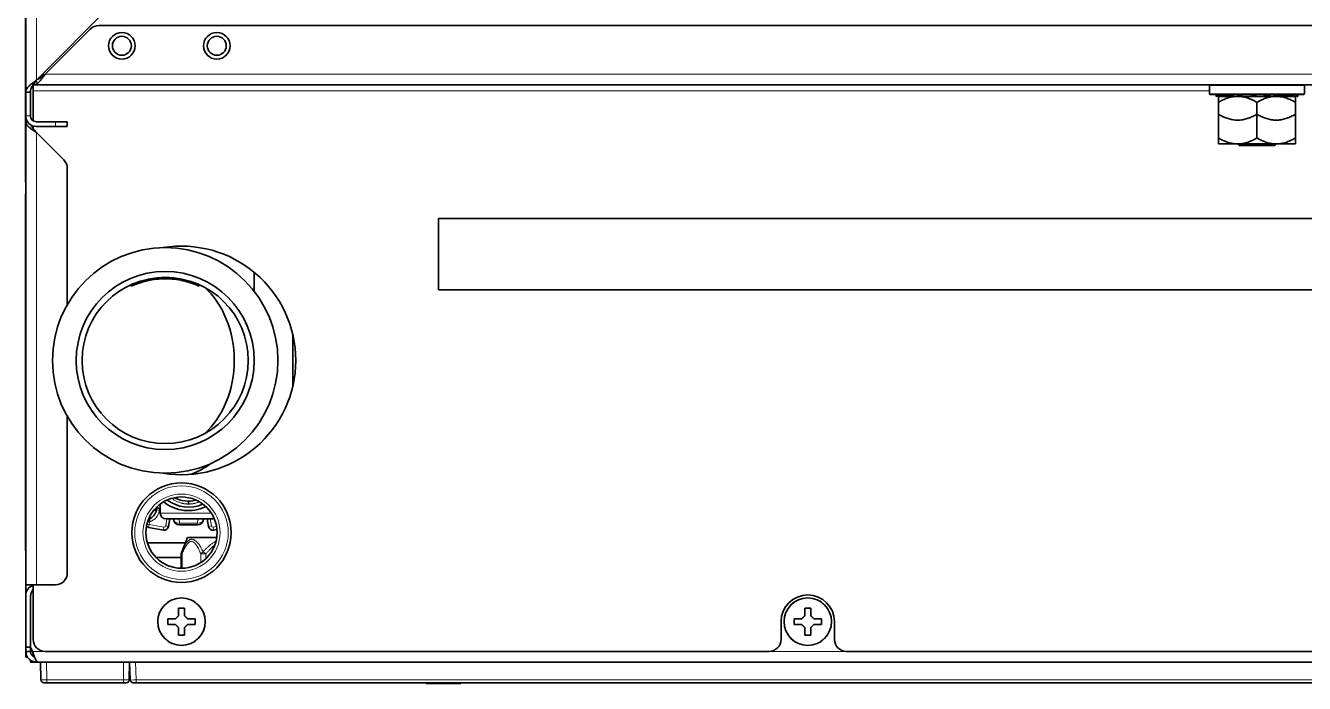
# Model space of a CAD drawing. Header units: inches. Extents: x -1096 to 3103, y -191 to 3207.
# Drawn here: x -1089.3 to -873.8, y 1116.7 to 1227.5 of the extents above; entities that cross this region are included whole.
import ezdxf

# ---------------------------------------------------------------- set-up
doc = ezdxf.new("R2010")
doc.units = ezdxf.units.IN

msp = doc.modelspace()

# ---------------------------------------------------------------- linework, layer by layer
at = {"lineweight": 35}
for p, q in [((-1089.26, 1216.34), (-1089.26, 1879.84)), ((-1089.29, 1203.14), (-1089.29, 1251.71)), ((-1074.84, 1230.96), (-1087.46, 1218.34)), ((-1078.39, 1226.95), (-1086, 1219.34)), ((-1076.97, 1227.54), (-566.54, 1227.54)), ((-1087.83, 1217.86), (-1087.83, 1217.54)), ((-1086.26, 1219.14), (-1086.66, 1219.14)), ((-1089.26, 1212.34), (-1089.26, 1216.34)), ((-1088.46, 1216.34), (-1089.26, 1216.34)), ((-1088.46, 1212.34), (-1088.46, 1216.34)), ((-1088.01, 1216.54), (-1088.01, 1217.54)), ((-1087.83, 1217.54), (-1088.01, 1217.54)), ((-1088.01, 1216.54), (-1088.01, 1211.5)), ((-555.69, 1217.54), (-1087.83, 1217.54)), ((-889.76, 1217.44), (-889.76, 1216.04)), ((-889.66, 1215.94), (-881.76, 1215.94)), ((-888.65, 1215.61), (-888.67, 1215.94)), ((-888.65, 1215.61), (-888.49, 1215.94)), ((-888.11, 1215.61), (-888.17, 1215.94)), ((-888.11, 1215.61), (-887.67, 1215.94)), ((-887.26, 1215.61), (-887.45, 1215.75)), ((-886.81, 1215.61), (-886.9, 1215.94)), ((-886.81, 1215.61), (-886.12, 1215.94)), ((-885.76, 1215.73), (-885.98, 1215.84)), ((-885.76, 1215.94), (-885.76, 1215.61)), ((-884.9, 1215.61), (-885.01, 1215.94)), ((-884.9, 1215.61), (-884.06, 1215.94)), ((-882.61, 1215.61), (-882.73, 1215.94)), ((-882.61, 1215.61), (-881.71, 1215.94)), ((-881.76, 1215.94), (-873.86, 1215.94)), ((-880.22, 1215.61), (-880.33, 1215.94)), ((-880.22, 1215.61), (-879.37, 1215.94)), ((-878.01, 1215.61), (-878.1, 1215.94)), ((-878.01, 1215.61), (-877.32, 1215.94)), ((-877.76, 1215.61), (-877.76, 1215.73)), ((-876.25, 1215.61), (-876.31, 1215.94)), ((-876.25, 1215.61), (-875.8, 1215.94)), ((-875.16, 1215.61), (-875.18, 1215.94)), ((-875.16, 1215.61), (-875, 1215.94)), ((-874.86, 1215.61), (-874.84, 1215.94)), ((-873.76, 1216.04), (-873.76, 1217.44)), ((-888.26, 1215.61), (-885.24, 1215.61)), ((-888.26, 1215.61), (-885.24, 1215.61)), ((-888.26, 1208.61), (-888.26, 1214.61)), ((-888.26, 1212.61), (-888.26, 1214.61)), ((-885.24, 1215.61), (-884.77, 1215.61)), ((-884.77, 1215.61), (-885.24, 1215.61)), ((-884.77, 1215.61), (-878.74, 1215.61)), ((-878.74, 1215.61), (-884.77, 1215.61)), ((-881.76, 1214.61), (-881.76, 1208.61)), ((-881.76, 1214.61), (-881.76, 1212.61)), ((-878.74, 1215.61), (-878.27, 1215.61)), ((-878.27, 1215.61), (-878.74, 1215.61)), ((-878.27, 1215.61), (-875.26, 1215.61)), ((-878.27, 1215.61), (-875.26, 1215.61)), ((-875.26, 1208.61), (-875.26, 1214.61)), ((-875.26, 1212.61), (-875.26, 1214.61)), ((-1089.26, 1211.34), (-1089.26, 1212.34)), ((-1089.26, 1211.34), (-1089.26, 1211.34)), ((-1089.26, 1211.34), (-1088.95, 1211.34)), ((-1089.26, 1133.34), (-1089.26, 1211.34)), ((-1088.95, 1211.34), (-1089.26, 1211.34)), ((-1084.26, 1211.34), (-1087.46, 1211.34)), ((-1084.26, 1211.34), (-1082.26, 1211.34)), ((-1082.26, 1211.34), (-1082.26, 1210.54)), ((-884.77, 1211.61), (-885.24, 1211.61)), ((-878.27, 1211.61), (-878.74, 1211.61)), ((-1088.01, 1210.63), (-1088.01, 1210.22)), ((-1084.26, 1210.54), (-1087.46, 1210.54)), ((-1087.46, 1209.54), (-1082.84, 1204.93)), ((-1082.26, 1210.54), (-1084.26, 1210.54)), ((-885.24, 1207.61), (-888.26, 1207.61)), ((-884.77, 1207.61), (-885.24, 1207.61)), ((-885.03, 1207.61), (-884.76, 1207.34)), ((-878.74, 1207.61), (-884.77, 1207.61)), ((-881.76, 1207.34), (-884.76, 1207.34)), ((-878.76, 1207.34), (-881.76, 1207.34)), ((-878.76, 1207.34), (-878.48, 1207.61)), ((-878.27, 1207.61), (-878.74, 1207.61)), ((-875.26, 1207.61), (-878.27, 1207.61)), ((-1089.29, 1201.14), (-1089.29, 1203.14)), ((-1082.26, 1180.56), (-1082.26, 1203.51)), ((-1089.26, 1201.14), (-1089.29, 1201.14)), ((-1089.29, 1197.14), (-1089.29, 1199.14)), ((-1089.29, 1199.14), (-1089.26, 1199.14)), ((-1089.29, 1141.14), (-1089.29, 1197.14)), ((-1019.71, 1195.04), (-1019.71, 1189.04)), ((-827.71, 1195.04), (-1019.71, 1195.04)), ((-1019.71, 1189.04), (-1019.71, 1183.04)), ((-1050.76, 1182.8), (-1050.76, 1185.99)), ((-1071.5, 1183.91), (-1071.5, 1183.64)), ((-1060.02, 1183.91), (-1060.02, 1183.64)), ((-1019.71, 1183.04), (-827.71, 1183.04)), ((-1044.26, 1175.5), (-1044.26, 1166.78)), ((-1082.26, 1135.34), (-1082.26, 1161.72)), ((-1066.62, 1146.93), (-1066.6, 1145.42)), ((-1061.83, 1147.44), (-1061.83, 1146.95)), ((-1067.24, 1145.95), (-1067.15, 1146.46)), ((-1068.57, 1144.4), (-1068.46, 1144.44)), ((-1066.05, 1142.57), (-1068.57, 1143.01)), ((-1058.06, 1144.44), (-1065.6, 1144.44)), ((-1064.96, 1144.44), (-1065.19, 1143.18)), ((-1064.36, 1144.41), (-1064.37, 1144.44)), ((-1060.3, 1143.44), (-1063.36, 1143.44)), ((-1059.3, 1144.44), (-1059.3, 1144.41)), ((-1058.47, 1143.18), (-1058.7, 1144.44)), ((-1057.03, 1142.67), (-1057.61, 1142.57)), ((-1089.29, 1139.14), (-1089.29, 1141.14)), ((-1068.75, 1140.4), (-1062.38, 1140.4)), ((-1062.01, 1141.34), (-1062.97, 1138.92)), ((-1057.06, 1141.34), (-1062.01, 1141.34)), ((-1089.26, 1139.14), (-1089.29, 1139.14)), ((-1063.05, 1138.54), (-1063.05, 1136.14)), ((-1067.29, 1137.94), (-1063.05, 1137.94)), ((-1089.26, 1133.34), (-1089.26, 1133.34)), ((-1089.26, 1133.34), (-1089.26, 1131.54)), ((-1088.06, 1133.34), (-1089.26, 1133.34)), ((-1089.26, 1133.34), (-1087.46, 1133.34)), ((-1088.06, 1133.34), (-1088.06, 1133.34)), ((-1088.06, 1133.34), (-1088.06, 1133.24)), ((-1088.01, 1133.34), (-1088.01, 1124.14)), ((-1087.46, 1133.34), (-1084.26, 1133.34)), ((-1089.26, 1122.87), (-1089.26, 1131.54)), ((-1088.46, 1122.87), (-1088.46, 1131.54)), ((-1088.45, 1122.87), (-1088.45, 1131.34)), ((-1065.31, 1127.14), (-1065.31, 1127.64)), ((-1060.71, 1127.64), (-1060.71, 1127.14)), ((-959.76, 1127.14), (-959.76, 1127.64)), ((-955.16, 1127.64), (-955.16, 1127.14)), ((-1065.31, 1126.64), (-1065.31, 1127.14)), ((-1060.71, 1127.14), (-1060.71, 1126.64)), ((-961.96, 1124.14), (-961.96, 1127.14)), ((-959.76, 1126.64), (-959.76, 1127.14)), ((-955.16, 1127.14), (-955.16, 1126.64)), ((-952.96, 1127.14), (-952.96, 1124.14)), ((-1089.26, 1122.87), (-1089.26, 1122.14)), ((-1089.26, 1122.87), (-1088.46, 1122.87)), ((-1089.26, 1121.14), (-1089.26, 1122.14)), ((-1088.92, 1121.14), (-1089.26, 1121.14)), ((-1088.46, 1122.87), (-1088.46, 1122.14)), ((-1088.45, 1122.87), (-1088.11, 1122.14)), ((-1088.06, 1121.96), (-1088.06, 1121.35)), ((-1086.01, 1122.14), (-963.96, 1122.14)), ((-950.96, 1122.14), (-683.96, 1122.14)), ((-1088.46, 1120.34), (-1088.46, 1120.67)), ((-1088.46, 1120.34), (-1087.46, 1120.34)), ((-1087.46, 1120.34), (-1087.21, 1120.34)), ((-1087.23, 1120.35), (-1087.21, 1120.34)), ((-556.31, 1120.34), (-1087.21, 1120.34)), ((-1086.7, 1117.33), (-1086.76, 1120.34)), ((-1071.76, 1120.34), (-1071.81, 1117.33)), ((-1071.65, 1117.32), (-1071.76, 1120.34)), ((-1085.7, 1116.84), (-1086.2, 1116.84)), ((-1072.81, 1116.84), (-1085.7, 1116.84)), ((-1072.31, 1116.84), (-1072.81, 1116.84)), ((-1070.65, 1116.84), (-1071.15, 1116.84)), ((-572.86, 1116.84), (-1070.65, 1116.84)), ((-1021.76, 1116.74), (-1021.76, 1116.84)), ((-1021.76, 1116.74), (-1015.96, 1116.74)), ((-1015.96, 1116.74), (-1015.96, 1116.84))]:
    msp.add_line(p, q, dxfattribs=at)
at = {"lineweight": 13}
for p, q in [((-1087.46, 1879.84), (-1087.46, 1218.34)), ((-1087.42, 1218.16), (-1087.42, 1217.73)), ((-1087.32, 1218.42), (-1087.32, 1218.5)), ((-1086.26, 1219.55), (-1086.26, 1219.14)), ((-1086, 1219.34), (-557.51, 1219.34)), ((-889.75, 1216.54), (-1088.01, 1216.54)), ((-873.76, 1217.44), (-889.76, 1217.44)), ((-881.76, 1216.04), (-889.76, 1216.04)), ((-873.76, 1216.04), (-881.76, 1216.04)), ((-1089.26, 1212.34), (-1088.46, 1212.34)), ((-1084.26, 1210.54), (-1084.26, 1211.34)), ((-1087.46, 1133.34), (-1087.46, 1209.54)), ((-1089.29, 1203.14), (-1089.26, 1203.14)), ((-1089.26, 1197.14), (-1089.29, 1197.14)), ((-1067.24, 1145.95), (-1067.23, 1145.95)), ((-1067.23, 1145.95), (-1067.14, 1146.46)), ((-1066.74, 1145.86), (-1067.23, 1145.95)), ((-1066.7, 1146.09), (-1066.74, 1145.86)), ((-1066.6, 1145.42), (-1061.83, 1145.42)), ((-1061.83, 1145.42), (-1057.98, 1145.42)), ((-1068.48, 1143.51), (-1068.83, 1143.58)), ((-1068.41, 1143.92), (-1068.72, 1143.98)), ((-1068.41, 1143.92), (-1068.58, 1144.36)), ((-1068.57, 1143.02), (-1068.48, 1143.51)), ((-1068.57, 1143.02), (-1068.57, 1143.01)), ((-1066.06, 1142.58), (-1068.57, 1143.02)), ((-1068.41, 1143.92), (-1068.48, 1143.51)), ((-1068.48, 1143.51), (-1065.97, 1143.07)), ((-1068.46, 1144.44), (-1068.28, 1143.97)), ((-1068.28, 1143.97), (-1068.41, 1143.92)), ((-1065.97, 1143.07), (-1066.06, 1142.58)), ((-1066.05, 1142.57), (-1066.06, 1142.58)), ((-1065.68, 1143.27), (-1065.48, 1144.44)), ((-1065.68, 1143.27), (-1065.19, 1143.19)), ((-1064.97, 1144.44), (-1065.19, 1143.19)), ((-1065.19, 1143.19), (-1065.19, 1143.18)), ((-1063.39, 1144.44), (-1063.36, 1143.73)), ((-1063.36, 1143.73), (-1063.36, 1143.44)), ((-1063.36, 1143.73), (-1060.3, 1143.73)), ((-1060.3, 1143.73), (-1060.27, 1144.44)), ((-1060.3, 1143.44), (-1060.3, 1143.73)), ((-1058.47, 1143.19), (-1058.69, 1144.44)), ((-1057.98, 1143.27), (-1058.47, 1143.19)), ((-1058.47, 1143.18), (-1058.47, 1143.19)), ((-1058.18, 1144.44), (-1057.98, 1143.27)), ((-1057.69, 1143.07), (-1057.1, 1143.18)), ((-1057.69, 1143.07), (-1057.6, 1142.58)), ((-1057.6, 1142.58), (-1057.61, 1142.57)), ((-1057.03, 1142.68), (-1057.6, 1142.58)), ((-1089.29, 1141.14), (-1089.26, 1141.14)), ((-1063.05, 1138.54), (-1062.91, 1138.54)), ((-1062.91, 1138.54), (-1062.91, 1136.14)), ((-1059.77, 1137.09), (-1059.77, 1138.54)), ((-1058.9, 1138.54), (-1059.77, 1138.54)), ((-1059.37, 1138.91), (-1058.9, 1138.54)), ((-1058.9, 1138.54), (-1058.9, 1137.76)), ((-1088.46, 1122.14), (-1088.11, 1122.14)), ((-1088.11, 1122.14), (-1086, 1122.14)), ((-963.95, 1122.14), (-950.95, 1122.14)), ((-1087.46, 1120.34), (-1087.46, 1120.54)), ((-1085.76, 1120.34), (-1085.7, 1117.33)), ((-1072.81, 1117.33), (-1072.76, 1120.34)), ((-1070.76, 1120.34), (-1070.65, 1117.32)), ((-1085.7, 1116.84), (-1085.7, 1117.33)), ((-1085.7, 1117.33), (-1072.81, 1117.33)), ((-1072.81, 1117.33), (-1072.81, 1116.84)), ((-1070.65, 1117.32), (-1070.65, 1116.84)), ((-1070.65, 1117.32), (-572.86, 1117.32))]:
    msp.add_line(p, q, dxfattribs=at)
at = {"lineweight": 35}
for centre, radius in [((-1073.06, 1224.14), 2.25), ((-1073.06, 1224.14), 1.6), ((-1057.06, 1224.14), 2.25), ((-1057.06, 1224.14), 1.6), ((-1065.76, 1171.14), 19), ((-1065.76, 1171.14), 15), ((-1065.76, 1171.14), 14), ((-1063.01, 1142.14), 8.38), ((-1063.01, 1142.14), 6), ((-1063.01, 1127.14), 4), ((-957.46, 1127.14), 4)]:
    msp.add_circle(centre, radius, dxfattribs=at)
at = {"lineweight": 13}
for centre, radius in [((-1063.01, 1142.14), 7.88), ((-1063.01, 1142.14), 6.5), ((-1063.01, 1127.14), 3.95), ((-957.46, 1127.14), 3.95)]:
    msp.add_circle(centre, radius, dxfattribs=at)
at = {"lineweight": 35}
for centre, radius, start, end in [((-1076.97, 1225.54), 2, 90, 135), ((-889.66, 1217.44), 0.1, 90, 180), ((-889.66, 1216.04), 0.1, 180, 270), ((-873.86, 1217.44), 0.1, 0, 90), ((-873.86, 1216.04), 0.1, 270, 0), ((-1087.46, 1212.34), 1.8, 180, 270), ((-1087.46, 1212.34), 1, 180, 270), ((-1084.26, 1203.51), 2, 0, 45), ((-1063.01, 1171.14), 19.25, 0, 99.3094), ((-1063.01, 1171.14), 19.25, 260.6906, 0), ((-1061.83, 1152.44), 6.6, 230.6979, 295.6445), ((-1061.83, 1152.44), 6, 233.2497, 293.7324), ((-1061.83, 1152.44), 5, 242.0156, 283.8937), ((-1067.36, 1146.94), 1, 255.1431, 270), ((-1061.83, 1152.44), 8, 228.3586, 234.3406), ((-1065.6, 1145.44), 1, 181, 270), ((-1058.06, 1145.44), 1, 270, 302.2069), ((-1063.36, 1144.44), 1, 182, 270), ((-1060.3, 1144.44), 1, 270, 358), ((-1062.05, 1138.54), 1, 158.2345, 180), ((-1084.26, 1135.34), 2, 270, 0), ((-1087.46, 1131.54), 1.8, 107.7919, 180), ((-1087.46, 1131.54), 1, 151.8806, 180), ((-1086.45, 1131.34), 2, 140.895, 180), ((-957.46, 1127.14), 4.5, 0, 180), ((-1086.01, 1124.14), 2, 180, 270), ((-963.96, 1124.14), 2, 270, 0), ((-950.96, 1124.14), 2, 180, 270), ((-1086.2, 1117.34), 0.5, 181, 270), ((-1072.31, 1117.34), 0.5, 270, 359), ((-1071.15, 1117.34), 0.5, 182, 270)]:
    msp.add_arc(centre, radius, start, end, dxfattribs=at)
at = {"lineweight": 13}
msp.add_arc((-1061.83, 1152.44), 7.5, 228.7111, 230.3185, dxfattribs=at)
at = {"lineweight": 35}
for centre, major_axis, ratio, start_param, end_param in [((-1065.76, 1171.14), (0, -15), 0.775235, 0.604517, 2.537186), ((-1065.76, 1171.14), (0, -20), 0.775235, 0.287511, 0.517142), ((-1069.21, 1146.29), (-1.86, -0.74), 0.99916, 1.570796, 2.590313), ((-1069.2, 1146.29), (1.86, 0.74), 0.998741, 4.712389, 5.731905), ((-1068.48, 1143.51), (0.492, -0.087), 0.999391, 3.875081, 4.712389), ((-1068.48, 1143.51), (-0.087, -0.493), 0.999391, 5.445656, 6.283185), ((-1065.93, 1143.31), (-0.431, 0.615), 0.998783, 2.356803, 3.926382), ((-1057.74, 1143.31), (0.431, 0.615), 0.998783, 2.356803, 3.926382)]:
    msp.add_ellipse(centre, major_axis=major_axis, ratio=ratio, start_param=start_param, end_param=end_param, dxfattribs=at)
at = {"lineweight": 13}
for centre, major_axis, ratio, start_param, end_param in [((-1069.2, 1146.29), (-2.33, -0.92), 0.99916, 1.570796, 2.590313), ((-1065.93, 1143.32), (0.614, 0.43), 0.999595, 3.9276, 5.497178), ((-1065.93, 1143.32), (-0.144, 0.205), 0.998783, 2.356803, 3.926382), ((-1063.36, 1144.44), (0.999, 0.035), 0.706891, 3.141593, 4.687709), ((-1060.3, 1144.44), (0.999, -0.035), 0.706891, 4.737069, 6.283185), ((-1057.73, 1143.32), (-0.614, 0.43), 0.999595, 0.786007, 2.355586), ((-1057.73, 1143.32), (0.144, 0.205), 0.998783, 2.356803, 3.926382), ((-1062.05, 1138.54), (-0.929, 0.371), 0.540401, 6.283183, 6.919509), ((-1058.9, 1138.54), (0.929, 0.371), 0.540401, 1.868946, 2.505269), ((-1085.7, 1117.34), (1, 0.01), 0.008724, 3.141669, 4.712161), ((-1072.81, 1117.34), (-1, 0.01), 0.008724, 1.571025, 3.141517), ((-1070.65, 1117.34), (1, 0.02), 0.017434, 3.141897, 4.711475)]:
    msp.add_ellipse(centre, major_axis=major_axis, ratio=ratio, start_param=start_param, end_param=end_param, dxfattribs=at)
at = {"lineweight": 35}
for points, knots in [([(-1087.46, 1218.34), (-1087.69, 1218.18), (-1087.93, 1218.01), (-1088.36, 1217.68), (-1088.56, 1217.51), (-1088.89, 1217.18), (-1089.03, 1217.01), (-1089.21, 1216.67), (-1089.26, 1216.51), (-1089.26, 1216.34)], [0, 0, 0, 0, 0.25, 0.25, 0.5, 0.5, 0.75, 0.75, 1, 1, 1, 1]), ([(-1088.46, 1216.34), (-1088.46, 1216.51), (-1088.43, 1216.67), (-1088.33, 1217.01), (-1088.26, 1217.18), (-1088.07, 1217.51), (-1087.96, 1217.68), (-1087.72, 1218.01), (-1087.59, 1218.18), (-1087.46, 1218.34)], [0, 0, 0, 0, 0.25, 0.25, 0.5, 0.5, 0.75, 0.75, 1, 1, 1, 1]), ([(-1087.42, 1218.44), (-1087.3, 1218.49), (-1087.18, 1218.54), (-1086.95, 1218.66), (-1086.83, 1218.73), (-1086.59, 1218.89), (-1086.47, 1218.98), (-1086.24, 1219.16), (-1086.12, 1219.25), (-1086, 1219.34)], [0, 0, 0, 0, 0.25, 0.25, 0.5, 0.5, 0.75, 0.75, 1, 1, 1, 1]), ([(-1086, 1219.34), (-1086.06, 1219.26), (-1086.12, 1219.17), (-1086.24, 1219.01), (-1086.3, 1218.93), (-1086.41, 1218.77), (-1086.47, 1218.69), (-1086.59, 1218.54), (-1086.65, 1218.46), (-1086.77, 1218.32), (-1086.89, 1218.18), (-1087.06, 1218), (-1087.18, 1217.9), (-1087.3, 1217.81), (-1087.36, 1217.76), (-1087.42, 1217.73)], [0, 0, 0, 0, 0.125, 0.125, 0.25, 0.25, 0.375, 0.375, 0.5, 0.5, 0.625, 0.75, 0.875, 0.875, 1, 1, 1, 1]), ([(-1087.42, 1217.73), (-1087.44, 1217.72), (-1087.47, 1217.7), (-1087.52, 1217.67), (-1087.56, 1217.64), (-1087.61, 1217.61), (-1087.65, 1217.59), (-1087.7, 1217.57), (-1087.75, 1217.55), (-1087.79, 1217.54), (-1087.81, 1217.54), (-1087.83, 1217.54)], [0, 0, 0, 0, 0.095364, 0.191835, 0.289394, 0.388014, 0.487665, 0.613617, 0.741049, 0.869874, 1, 1, 1, 1]), ([(-886.9, 1215.9), (-887.02, 1215.87), (-887.27, 1215.8), (-887.67, 1215.67), (-887.96, 1215.62), (-888.11, 1215.61)], [0, 0, 0, 0, 0.331579, 0.665789, 1, 1, 1, 1]), ([(-884.68, 1215.7), (-884.69, 1215.69), (-884.76, 1215.65), (-884.83, 1215.62), (-884.9, 1215.61)], [0, 0, 0, 0, 0.169565, 1, 1, 1, 1]), ([(-877.51, 1215.87), (-877.45, 1215.85), (-877.29, 1215.78), (-877.04, 1215.67), (-876.82, 1215.62), (-876.7, 1215.61)], [0, 0, 0, 0, 0.24736, 0.62368, 1, 1, 1, 1]), ([(-877.47, 1215.9), (-877.46, 1215.9), (-877.34, 1215.87), (-877.09, 1215.8), (-876.68, 1215.67), (-876.39, 1215.62), (-876.25, 1215.61)], [0, 0, 0, 0, 0.017601, 0.345068, 0.672534, 1, 1, 1, 1]), ([(-876.06, 1215.74), (-875.99, 1215.72), (-875.78, 1215.66), (-875.56, 1215.62), (-875.4, 1215.61)], [0, 0, 0, 0, 0.360102, 1, 1, 1, 1]), ([(-876.03, 1215.78), (-875.91, 1215.74), (-875.63, 1215.67), (-875.33, 1215.62), (-875.16, 1215.61)], [0, 0, 0, 0, 0.454167, 1, 1, 1, 1]), ([(-888.26, 1214.61), (-888.26, 1214.75), (-888.26, 1215), (-888.26, 1215.21), (-888.26, 1215.39), (-888.26, 1215.46), (-888.26, 1215.52), (-888.26, 1215.53), (-888.26, 1215.54), (-888.26, 1215.54), (-888.26, 1215.56), (-888.26, 1215.57), (-888.26, 1215.6), (-888.26, 1215.61), (-888.26, 1215.61)], [0, 0, 0, 0, 0.25, 0.5, 0.5, 0.75, 0.75, 0.78125, 0.78125, 0.8125, 0.8125, 0.875, 0.875, 1, 1, 1, 1]), ([(-885.24, 1215.61), (-885.5, 1215.6), (-885.77, 1215.57), (-886.28, 1215.46), (-886.54, 1215.39), (-886.91, 1215.26), (-887.04, 1215.21), (-887.23, 1215.13), (-887.29, 1215.11), (-887.41, 1215.05), (-887.47, 1215.02), (-887.78, 1214.88), (-888.02, 1214.75), (-888.26, 1214.61)], [0, 0, 0, 0, 0.25, 0.25, 0.5, 0.5, 0.625, 0.625, 0.6875, 0.6875, 0.75, 0.75, 1, 1, 1, 1]), ([(-888.26, 1214.61), (-888.26, 1214.75), (-888.26, 1215), (-888.26, 1215.21), (-888.26, 1215.39), (-888.26, 1215.46), (-888.26, 1215.52), (-888.26, 1215.53), (-888.26, 1215.54), (-888.26, 1215.54), (-888.26, 1215.56), (-888.26, 1215.57), (-888.26, 1215.6), (-888.26, 1215.61), (-888.26, 1215.61)], [0, 0, 0, 0, 0.25, 0.5, 0.5, 0.75, 0.75, 0.78125, 0.78125, 0.8125, 0.8125, 0.875, 0.875, 1, 1, 1, 1]), ([(-885.24, 1215.61), (-885.5, 1215.6), (-885.77, 1215.57), (-886.28, 1215.46), (-886.54, 1215.39), (-886.91, 1215.26), (-887.04, 1215.21), (-887.23, 1215.13), (-887.29, 1215.11), (-887.41, 1215.05), (-887.47, 1215.02), (-887.78, 1214.88), (-888.02, 1214.75), (-888.26, 1214.61)], [0, 0, 0, 0, 0.25, 0.25, 0.5, 0.5, 0.625, 0.625, 0.6875, 0.6875, 0.75, 0.75, 1, 1, 1, 1]), ([(-881.76, 1214.61), (-881.99, 1214.75), (-882.47, 1215), (-882.96, 1215.21), (-883.47, 1215.39), (-883.72, 1215.46), (-884.01, 1215.52), (-884.05, 1215.53), (-884.11, 1215.54), (-884.14, 1215.54), (-884.24, 1215.56), (-884.31, 1215.57), (-884.51, 1215.6), (-884.64, 1215.61), (-884.77, 1215.61)], [0, 0, 0, 0, 0.25, 0.5, 0.5, 0.75, 0.75, 0.78125, 0.78125, 0.8125, 0.8125, 0.875, 0.875, 1, 1, 1, 1]), ([(-881.76, 1214.61), (-881.99, 1214.75), (-882.47, 1215), (-882.96, 1215.21), (-883.47, 1215.39), (-883.72, 1215.46), (-884.01, 1215.52), (-884.05, 1215.53), (-884.11, 1215.54), (-884.14, 1215.54), (-884.24, 1215.56), (-884.31, 1215.57), (-884.51, 1215.6), (-884.64, 1215.61), (-884.77, 1215.61)], [0, 0, 0, 0, 0.25, 0.5, 0.5, 0.75, 0.75, 0.78125, 0.78125, 0.8125, 0.8125, 0.875, 0.875, 1, 1, 1, 1]), ([(-878.74, 1215.61), (-879, 1215.6), (-879.27, 1215.57), (-879.78, 1215.46), (-880.04, 1215.39), (-880.41, 1215.26), (-880.54, 1215.21), (-880.73, 1215.13), (-880.79, 1215.11), (-880.91, 1215.05), (-880.97, 1215.02), (-881.28, 1214.88), (-881.52, 1214.75), (-881.76, 1214.61)], [0, 0, 0, 0, 0.25, 0.25, 0.5, 0.5, 0.625, 0.625, 0.6875, 0.6875, 0.75, 0.75, 1, 1, 1, 1]), ([(-878.74, 1215.61), (-879, 1215.6), (-879.27, 1215.57), (-879.78, 1215.46), (-880.04, 1215.39), (-880.41, 1215.26), (-880.54, 1215.21), (-880.73, 1215.13), (-880.79, 1215.11), (-880.91, 1215.05), (-880.97, 1215.02), (-881.28, 1214.88), (-881.52, 1214.75), (-881.76, 1214.61)], [0, 0, 0, 0, 0.25, 0.25, 0.5, 0.5, 0.625, 0.625, 0.6875, 0.6875, 0.75, 0.75, 1, 1, 1, 1]), ([(-875.26, 1214.61), (-875.49, 1214.75), (-875.97, 1215), (-876.46, 1215.21), (-876.97, 1215.39), (-877.22, 1215.46), (-877.51, 1215.52), (-877.55, 1215.53), (-877.61, 1215.54), (-877.64, 1215.54), (-877.74, 1215.56), (-877.81, 1215.57), (-878.01, 1215.6), (-878.14, 1215.61), (-878.27, 1215.61)], [0, 0, 0, 0, 0.25, 0.5, 0.5, 0.75, 0.75, 0.78125, 0.78125, 0.8125, 0.8125, 0.875, 0.875, 1, 1, 1, 1]), ([(-875.26, 1214.61), (-875.49, 1214.75), (-875.97, 1215), (-876.46, 1215.21), (-876.97, 1215.39), (-877.22, 1215.46), (-877.51, 1215.52), (-877.55, 1215.53), (-877.61, 1215.54), (-877.64, 1215.54), (-877.74, 1215.56), (-877.81, 1215.57), (-878.01, 1215.6), (-878.14, 1215.61), (-878.27, 1215.61)], [0, 0, 0, 0, 0.25, 0.5, 0.5, 0.75, 0.75, 0.78125, 0.78125, 0.8125, 0.8125, 0.875, 0.875, 1, 1, 1, 1]), ([(-875.26, 1215.61), (-875.26, 1215.6), (-875.26, 1215.57), (-875.26, 1215.46), (-875.26, 1215.39), (-875.26, 1215.26), (-875.26, 1215.21), (-875.26, 1215.13), (-875.26, 1215.11), (-875.26, 1215.05), (-875.26, 1215.02), (-875.26, 1214.88), (-875.26, 1214.75), (-875.26, 1214.61)], [0, 0, 0, 0, 0.25, 0.25, 0.5, 0.5, 0.625, 0.625, 0.6875, 0.6875, 0.75, 0.75, 1, 1, 1, 1]), ([(-875.26, 1215.61), (-875.26, 1215.6), (-875.26, 1215.57), (-875.26, 1215.46), (-875.26, 1215.39), (-875.26, 1215.26), (-875.26, 1215.21), (-875.26, 1215.14), (-875.26, 1215.12), (-875.26, 1215.09)], [0, 0, 0, 0, 0.370405, 0.370405, 0.740809, 0.740809, 0.926012, 0.926012, 1, 1, 1, 1]), ([(-1087.46, 1209.54), (-1087.57, 1209.62), (-1087.69, 1209.69), (-1087.92, 1209.84), (-1088.04, 1209.92), (-1088.25, 1210.07), (-1088.36, 1210.14), (-1088.55, 1210.29), (-1088.64, 1210.36), (-1088.81, 1210.51), (-1088.89, 1210.59), (-1089.02, 1210.74), (-1089.07, 1210.81), (-1089.16, 1210.96), (-1089.2, 1211.04), (-1089.24, 1211.19), (-1089.26, 1211.26), (-1089.26, 1211.34)], [0, 0, 0, 0, 0.125, 0.125, 0.25, 0.25, 0.375, 0.375, 0.5, 0.5, 0.625, 0.625, 0.75, 0.75, 0.875, 0.875, 1, 1, 1, 1]), ([(-885.24, 1211.61), (-885.5, 1211.63), (-885.77, 1211.66), (-886.28, 1211.77), (-886.54, 1211.84), (-886.91, 1211.97), (-887.04, 1212.02), (-887.23, 1212.09), (-887.29, 1212.12), (-887.41, 1212.18), (-887.47, 1212.2), (-887.78, 1212.35), (-888.02, 1212.48), (-888.26, 1212.61)], [0, 0, 0, 0, 0.25, 0.25, 0.5, 0.5, 0.625, 0.625, 0.6875, 0.6875, 0.75, 0.75, 1, 1, 1, 1]), ([(-881.76, 1212.61), (-881.99, 1212.48), (-882.47, 1212.22), (-882.96, 1212.02), (-883.47, 1211.84), (-883.72, 1211.77), (-884.01, 1211.71), (-884.05, 1211.7), (-884.11, 1211.69), (-884.14, 1211.68), (-884.24, 1211.67), (-884.31, 1211.66), (-884.51, 1211.63), (-884.64, 1211.62), (-884.77, 1211.61)], [0, 0, 0, 0, 0.25, 0.5, 0.5, 0.75, 0.75, 0.78125, 0.78125, 0.8125, 0.8125, 0.875, 0.875, 1, 1, 1, 1]), ([(-878.74, 1211.61), (-879, 1211.63), (-879.27, 1211.66), (-879.78, 1211.77), (-880.04, 1211.84), (-880.41, 1211.97), (-880.54, 1212.02), (-880.73, 1212.09), (-880.79, 1212.12), (-880.91, 1212.18), (-880.97, 1212.2), (-881.28, 1212.35), (-881.52, 1212.48), (-881.76, 1212.61)], [0, 0, 0, 0, 0.25, 0.25, 0.5, 0.5, 0.625, 0.625, 0.6875, 0.6875, 0.75, 0.75, 1, 1, 1, 1]), ([(-878.27, 1211.61), (-878.01, 1211.63), (-877.75, 1211.66), (-877.23, 1211.77), (-876.97, 1211.84), (-876.6, 1211.97), (-876.47, 1212.02), (-876.29, 1212.09), (-876.22, 1212.12), (-876.1, 1212.18), (-876.04, 1212.2), (-875.73, 1212.35), (-875.49, 1212.48), (-875.26, 1212.61)], [0, 0, 0, 0, 0.25, 0.25, 0.5, 0.5, 0.625, 0.625, 0.6875, 0.6875, 0.75, 0.75, 1, 1, 1, 1]), ([(-1087.46, 1209.54), (-1087.59, 1209.69), (-1087.72, 1209.84), (-1087.96, 1210.14), (-1088.07, 1210.29), (-1088.24, 1210.56), (-1088.3, 1210.69), (-1088.35, 1210.81)], [0, 0, 0, 0, 0.354359, 0.354359, 0.708717, 0.708717, 1, 1, 1, 1]), ([(-888.26, 1207.61), (-888.26, 1207.63), (-888.26, 1207.66), (-888.26, 1207.77), (-888.26, 1207.84), (-888.26, 1207.97), (-888.26, 1208.02), (-888.26, 1208.09), (-888.26, 1208.12), (-888.26, 1208.18), (-888.26, 1208.2), (-888.26, 1208.35), (-888.26, 1208.48), (-888.26, 1208.61)], [0, 0, 0, 0, 0.25, 0.25, 0.5, 0.5, 0.625, 0.625, 0.6875, 0.6875, 0.75, 0.75, 1, 1, 1, 1]), ([(-888.26, 1208.61), (-888.02, 1208.48), (-887.54, 1208.22), (-887.05, 1208.02), (-886.55, 1207.84), (-886.29, 1207.77), (-886, 1207.71), (-885.96, 1207.7), (-885.9, 1207.69), (-885.87, 1207.68), (-885.77, 1207.67), (-885.7, 1207.66), (-885.5, 1207.63), (-885.37, 1207.62), (-885.24, 1207.61)], [0, 0, 0, 0, 0.25, 0.5, 0.5, 0.75, 0.75, 0.78125, 0.78125, 0.8125, 0.8125, 0.875, 0.875, 1, 1, 1, 1]), ([(-884.77, 1207.61), (-884.51, 1207.63), (-884.25, 1207.66), (-883.73, 1207.77), (-883.47, 1207.84), (-883.1, 1207.97), (-882.97, 1208.02), (-882.79, 1208.09), (-882.72, 1208.12), (-882.6, 1208.18), (-882.54, 1208.2), (-882.23, 1208.35), (-881.99, 1208.48), (-881.76, 1208.61)], [0, 0, 0, 0, 0.25, 0.25, 0.5, 0.5, 0.625, 0.625, 0.6875, 0.6875, 0.75, 0.75, 1, 1, 1, 1]), ([(-881.76, 1208.61), (-881.52, 1208.48), (-881.04, 1208.22), (-880.55, 1208.02), (-880.05, 1207.84), (-879.79, 1207.77), (-879.5, 1207.71), (-879.46, 1207.7), (-879.4, 1207.69), (-879.37, 1207.68), (-879.27, 1207.67), (-879.2, 1207.66), (-879, 1207.63), (-878.87, 1207.62), (-878.74, 1207.61)], [0, 0, 0, 0, 0.25, 0.5, 0.5, 0.75, 0.75, 0.78125, 0.78125, 0.8125, 0.8125, 0.875, 0.875, 1, 1, 1, 1]), ([(-878.27, 1207.61), (-878.01, 1207.63), (-877.75, 1207.66), (-877.23, 1207.77), (-876.97, 1207.84), (-876.6, 1207.97), (-876.47, 1208.02), (-876.29, 1208.09), (-876.22, 1208.12), (-876.1, 1208.18), (-876.04, 1208.2), (-875.73, 1208.35), (-875.49, 1208.48), (-875.26, 1208.61)], [0, 0, 0, 0, 0.25, 0.25, 0.5, 0.5, 0.625, 0.625, 0.6875, 0.6875, 0.75, 0.75, 1, 1, 1, 1]), ([(-875.26, 1208.61), (-875.26, 1208.48), (-875.26, 1208.22), (-875.26, 1208.02), (-875.26, 1207.84), (-875.26, 1207.77), (-875.26, 1207.71), (-875.26, 1207.7), (-875.26, 1207.69), (-875.26, 1207.68), (-875.26, 1207.67), (-875.26, 1207.66), (-875.26, 1207.63), (-875.26, 1207.62), (-875.26, 1207.61)], [0, 0, 0, 0, 0.25, 0.5, 0.5, 0.75, 0.75, 0.78125, 0.78125, 0.8125, 0.8125, 0.875, 0.875, 1, 1, 1, 1]), ([(-1060.02, 1183.64), (-1060.44, 1183.83), (-1060.89, 1184.01), (-1061.58, 1184.24), (-1061.81, 1184.31), (-1062.11, 1184.4), (-1062.17, 1184.41), (-1062.29, 1184.45), (-1062.47, 1184.49), (-1062.65, 1184.54), (-1063.25, 1184.67), (-1063.74, 1184.75), (-1064.73, 1184.86), (-1065.24, 1184.89), (-1065.87, 1184.89), (-1066, 1184.89), (-1066.19, 1184.88), (-1066.25, 1184.88), (-1066.38, 1184.88), (-1066.7, 1184.86), (-1067.01, 1184.84), (-1067.76, 1184.75), (-1068.25, 1184.67), (-1068.98, 1184.51), (-1069.22, 1184.45), (-1069.52, 1184.37), (-1069.58, 1184.35), (-1069.69, 1184.31), (-1069.87, 1184.26), (-1070.04, 1184.2), (-1070.62, 1184.01), (-1071.07, 1183.83), (-1071.5, 1183.64)], [0, 0, 0, 0, 0.125, 0.125, 0.1875, 0.1875, 0.203125, 0.203125, 0.21875, 0.25, 0.25, 0.375, 0.375, 0.5, 0.5, 0.53125, 0.53125, 0.546875, 0.546875, 0.5625, 0.625, 0.625, 0.75, 0.75, 0.8125, 0.8125, 0.828125, 0.828125, 0.84375, 0.875, 0.875, 1, 1, 1, 1]), ([(-1062.51, 1129.44), (-1062.51, 1129.24), (-1062.51, 1129.03), (-1062.51, 1128.7), (-1062.51, 1128.59), (-1062.51, 1128.37), (-1062.51, 1128.26), (-1062.51, 1128.14)], [0, 0, 0, 0, 0.5, 0.5, 0.75, 0.75, 1, 1, 1, 1]), ([(-956.96, 1129.44), (-956.96, 1129.24), (-956.96, 1129.03), (-956.96, 1128.7), (-956.96, 1128.59), (-956.96, 1128.37), (-956.96, 1128.26), (-956.96, 1128.14)], [0, 0, 0, 0, 0.5, 0.5, 0.75, 0.75, 1, 1, 1, 1]), ([(-1065.31, 1127.64), (-1065.1, 1127.64), (-1064.89, 1127.64), (-1064.57, 1127.64), (-1064.46, 1127.64), (-1064.23, 1127.64), (-1064.12, 1127.64), (-1064.01, 1127.64)], [0, 0, 0, 0, 0.5, 0.5, 0.75, 0.75, 1, 1, 1, 1]), ([(-959.76, 1127.64), (-959.55, 1127.64), (-959.34, 1127.64), (-959.02, 1127.64), (-958.91, 1127.64), (-958.68, 1127.64), (-958.57, 1127.64), (-958.46, 1127.64)], [0, 0, 0, 0, 0.5, 0.5, 0.75, 0.75, 1, 1, 1, 1]), ([(-1063.51, 1124.84), (-1063.51, 1125.04), (-1063.51, 1125.25), (-1063.51, 1125.58), (-1063.51, 1125.69), (-1063.51, 1125.91), (-1063.51, 1126.03), (-1063.51, 1126.14)], [0, 0, 0, 0, 0.5, 0.5, 0.75, 0.75, 1, 1, 1, 1]), ([(-1060.71, 1126.64), (-1060.91, 1126.64), (-1061.12, 1126.64), (-1061.44, 1126.64), (-1061.55, 1126.64), (-1061.78, 1126.64), (-1061.89, 1126.64), (-1062.01, 1126.64)], [0, 0, 0, 0, 0.5, 0.5, 0.75, 0.75, 1, 1, 1, 1]), ([(-957.96, 1124.84), (-957.96, 1125.04), (-957.96, 1125.25), (-957.96, 1125.58), (-957.96, 1125.69), (-957.96, 1125.91), (-957.96, 1126.03), (-957.96, 1126.14)], [0, 0, 0, 0, 0.5, 0.5, 0.75, 0.75, 1, 1, 1, 1]), ([(-955.16, 1126.64), (-955.36, 1126.64), (-955.57, 1126.64), (-955.89, 1126.64), (-956, 1126.64), (-956.23, 1126.64), (-956.34, 1126.64), (-956.46, 1126.64)], [0, 0, 0, 0, 0.5, 0.5, 0.75, 0.75, 1, 1, 1, 1]), ([(-1089.26, 1122.14), (-1089.26, 1122.03), (-1089.24, 1121.92), (-1089.21, 1121.75), (-1089.2, 1121.7), (-1089.18, 1121.62), (-1089.17, 1121.59), (-1089.15, 1121.54), (-1089.14, 1121.51), (-1089.09, 1121.38), (-1089.04, 1121.28), (-1088.95, 1121.14), (-1088.92, 1121.1), (-1088.87, 1121.03), (-1088.85, 1121.01), (-1088.82, 1120.96), (-1088.8, 1120.94), (-1088.7, 1120.84), (-1088.62, 1120.76), (-1088.49, 1120.67), (-1088.44, 1120.63), (-1088.37, 1120.59), (-1088.35, 1120.58), (-1088.3, 1120.55), (-1088.27, 1120.54), (-1088.15, 1120.47), (-1088.04, 1120.44), (-1087.88, 1120.39), (-1087.83, 1120.38), (-1087.74, 1120.36), (-1087.72, 1120.36), (-1087.66, 1120.35), (-1087.63, 1120.35), (-1087.6, 1120.35)], [0, 0, 0, 0, 0.125, 0.125, 0.1875, 0.1875, 0.21875, 0.21875, 0.25, 0.25, 0.375, 0.375, 0.4375, 0.4375, 0.46875, 0.46875, 0.5, 0.5, 0.625, 0.625, 0.6875, 0.6875, 0.71875, 0.71875, 0.75, 0.75, 0.875, 0.875, 0.9375, 0.9375, 0.96875, 0.96875, 1, 1, 1, 1]), ([(-1088.46, 1122.14), (-1088.46, 1122.08), (-1088.45, 1122.02), (-1088.43, 1121.93), (-1088.43, 1121.9), (-1088.41, 1121.85), (-1088.41, 1121.84), (-1088.4, 1121.81), (-1088.39, 1121.79), (-1088.36, 1121.72), (-1088.34, 1121.66), (-1088.27, 1121.56), (-1088.23, 1121.51), (-1088.15, 1121.42), (-1088.1, 1121.38), (-1088, 1121.3), (-1087.95, 1121.27), (-1087.88, 1121.24), (-1087.87, 1121.23), (-1087.84, 1121.22), (-1087.82, 1121.21), (-1087.8, 1121.2), (-1087.79, 1121.2)], [0, 0, 0, 0, 0.1511, 0.1511, 0.22665, 0.22665, 0.264425, 0.264425, 0.3022, 0.3022, 0.453301, 0.453301, 0.604401, 0.604401, 0.755501, 0.755501, 0.906601, 0.906601, 0.944376, 0.944376, 0.982151, 1, 1, 1, 1]), ([(-1088.11, 1122.14), (-1088.08, 1122.03), (-1088.04, 1121.92), (-1087.99, 1121.75), (-1087.97, 1121.7), (-1087.94, 1121.62), (-1087.93, 1121.59), (-1087.91, 1121.54), (-1087.9, 1121.51), (-1087.86, 1121.38), (-1087.82, 1121.28), (-1087.76, 1121.14), (-1087.75, 1121.1), (-1087.72, 1121.03), (-1087.71, 1121.01), (-1087.69, 1120.96), (-1087.68, 1120.94), (-1087.63, 1120.84), (-1087.6, 1120.76), (-1087.54, 1120.67), (-1087.52, 1120.63), (-1087.5, 1120.59), (-1087.49, 1120.58), (-1087.47, 1120.55), (-1087.46, 1120.54), (-1087.41, 1120.47), (-1087.38, 1120.44), (-1087.32, 1120.39), (-1087.3, 1120.38), (-1087.28, 1120.36), (-1087.27, 1120.36), (-1087.25, 1120.35), (-1087.24, 1120.35), (-1087.23, 1120.35)], [0, 0, 0, 0, 0.125, 0.125, 0.1875, 0.1875, 0.21875, 0.21875, 0.25, 0.25, 0.375, 0.375, 0.4375, 0.4375, 0.46875, 0.46875, 0.5, 0.5, 0.625, 0.625, 0.6875, 0.6875, 0.71875, 0.71875, 0.75, 0.75, 0.875, 0.875, 0.9375, 0.9375, 0.96875, 0.96875, 1, 1, 1, 1]), ([(-1087.6, 1120.35), (-1087.58, 1120.34), (-1087.56, 1120.34), (-1087.51, 1120.34), (-1087.48, 1120.34), (-1087.46, 1120.34)], [0, 0, 0, 0, 0.5, 0.5, 1, 1, 1, 1])]:
    msp.add_open_spline(points, degree=3, knots=knots, dxfattribs=at)
for points, degree in [([(-888.21, 1215.67), (-888.35, 1215.64), (-888.5, 1215.62), (-888.65, 1215.61)], 3), ([(-887.95, 1215.66), (-888.08, 1215.64), (-888.21, 1215.62), (-888.35, 1215.61)], 3), ([(-886.84, 1215.68), (-886.98, 1215.65), (-887.12, 1215.62), (-887.26, 1215.61)], 3), ([(-885.61, 1215.94), (-885.71, 1215.94), (-885.9, 1215.91), (-886.19, 1215.8), (-886.47, 1215.67), (-886.69, 1215.62), (-886.81, 1215.61)], 3), ([(-880.78, 1215.94), (-880.75, 1215.94), (-880.68, 1215.91), (-880.54, 1215.8), (-880.37, 1215.67), (-880.26, 1215.62), (-880.22, 1215.61)], 3), ([(-879.12, 1215.94), (-879.05, 1215.94), (-878.9, 1215.91), (-878.62, 1215.8), (-878.32, 1215.67), (-878.11, 1215.62), (-878.01, 1215.61)], 3), ([(-875.04, 1215.63), (-874.98, 1215.62), (-874.92, 1215.62), (-874.86, 1215.61)], 3), ([(-1063.51, 1128.14), (-1063.51, 1128.19), (-1063.51, 1128.3), (-1063.51, 1128.46), (-1063.51, 1128.62), (-1063.51, 1128.78), (-1063.51, 1128.93), (-1063.51, 1129.09), (-1063.51, 1129.25), (-1063.51, 1129.38), (-1063.51, 1129.44)], 3), ([(-1063.51, 1129.44), (-1063.34, 1129.44), (-1063.01, 1129.44), (-1062.67, 1129.44), (-1062.51, 1129.44)], 3), ([(-957.96, 1128.14), (-957.96, 1128.19), (-957.96, 1128.3), (-957.96, 1128.46), (-957.96, 1128.62), (-957.96, 1128.78), (-957.96, 1128.93), (-957.96, 1129.09), (-957.96, 1129.25), (-957.96, 1129.38), (-957.96, 1129.44)], 3), ([(-957.96, 1129.44), (-957.79, 1129.44), (-957.46, 1129.44), (-957.12, 1129.44), (-956.96, 1129.44)], 3), ([(-1064.01, 1127.64), (-1063.98, 1127.66), (-1063.93, 1127.71), (-1063.86, 1127.78), (-1063.79, 1127.85), (-1063.72, 1127.93), (-1063.65, 1128), (-1063.58, 1128.07), (-1063.53, 1128.12), (-1063.51, 1128.14)], 3), ([(-1062.51, 1128.14), (-1062.48, 1128.11), (-1062.43, 1128.06), (-1062.35, 1127.99), (-1062.28, 1127.92), (-1062.21, 1127.85), (-1062.14, 1127.78), (-1062.07, 1127.71), (-1062.03, 1127.66), (-1062.01, 1127.64)], 3), ([(-1062.01, 1127.64), (-1061.95, 1127.64), (-1061.84, 1127.64), (-1061.68, 1127.64), (-1061.52, 1127.64), (-1061.37, 1127.64), (-1061.22, 1127.64), (-1061.06, 1127.64), (-1060.89, 1127.64), (-1060.77, 1127.64), (-1060.71, 1127.64)], 3), ([(-958.46, 1127.64), (-958.43, 1127.66), (-958.38, 1127.71), (-958.31, 1127.78), (-958.24, 1127.85), (-958.17, 1127.93), (-958.1, 1128), (-958.03, 1128.07), (-957.98, 1128.12), (-957.96, 1128.14)], 3), ([(-956.96, 1128.14), (-956.93, 1128.11), (-956.88, 1128.06), (-956.8, 1127.99), (-956.73, 1127.92), (-956.66, 1127.85), (-956.59, 1127.78), (-956.52, 1127.71), (-956.48, 1127.66), (-956.46, 1127.64)], 3), ([(-956.46, 1127.64), (-956.4, 1127.64), (-956.29, 1127.64), (-956.13, 1127.64), (-955.97, 1127.64), (-955.82, 1127.64), (-955.67, 1127.64), (-955.51, 1127.64), (-955.34, 1127.64), (-955.22, 1127.64), (-955.16, 1127.64)], 3), ([(-1064.01, 1126.64), (-1064.06, 1126.64), (-1064.17, 1126.64), (-1064.33, 1126.64), (-1064.49, 1126.64), (-1064.64, 1126.64), (-1064.8, 1126.64), (-1064.95, 1126.64), (-1065.12, 1126.64), (-1065.24, 1126.64), (-1065.31, 1126.64)], 3), ([(-1063.51, 1126.14), (-1063.53, 1126.17), (-1063.58, 1126.22), (-1063.66, 1126.29), (-1063.73, 1126.36), (-1063.8, 1126.43), (-1063.87, 1126.5), (-1063.94, 1126.57), (-1063.98, 1126.62), (-1064.01, 1126.64)], 3), ([(-1062.01, 1126.64), (-1062.03, 1126.62), (-1062.08, 1126.57), (-1062.15, 1126.5), (-1062.22, 1126.43), (-1062.29, 1126.36), (-1062.36, 1126.28), (-1062.43, 1126.21), (-1062.48, 1126.16), (-1062.51, 1126.14)], 3), ([(-1062.51, 1126.14), (-1062.51, 1126.09), (-1062.51, 1125.98), (-1062.51, 1125.82), (-1062.51, 1125.66), (-1062.51, 1125.5), (-1062.51, 1125.35), (-1062.51, 1125.19), (-1062.51, 1125.03), (-1062.51, 1124.9), (-1062.51, 1124.84)], 3), ([(-958.46, 1126.64), (-958.51, 1126.64), (-958.62, 1126.64), (-958.78, 1126.64), (-958.94, 1126.64), (-959.09, 1126.64), (-959.25, 1126.64), (-959.4, 1126.64), (-959.57, 1126.64), (-959.69, 1126.64), (-959.76, 1126.64)], 3), ([(-957.96, 1126.14), (-957.98, 1126.17), (-958.03, 1126.22), (-958.11, 1126.29), (-958.18, 1126.36), (-958.25, 1126.43), (-958.32, 1126.5), (-958.39, 1126.57), (-958.43, 1126.62), (-958.46, 1126.64)], 3), ([(-956.46, 1126.64), (-956.48, 1126.62), (-956.53, 1126.57), (-956.6, 1126.5), (-956.67, 1126.43), (-956.74, 1126.36), (-956.81, 1126.28), (-956.88, 1126.21), (-956.93, 1126.16), (-956.96, 1126.14)], 3), ([(-956.96, 1126.14), (-956.96, 1126.09), (-956.96, 1125.98), (-956.96, 1125.82), (-956.96, 1125.66), (-956.96, 1125.5), (-956.96, 1125.35), (-956.96, 1125.19), (-956.96, 1125.03), (-956.96, 1124.9), (-956.96, 1124.84)], 3), ([(-1062.51, 1124.84), (-1062.67, 1124.84), (-1063.01, 1124.84), (-1063.34, 1124.84), (-1063.51, 1124.84)], 3), ([(-956.96, 1124.84), (-957.12, 1124.84), (-957.46, 1124.84), (-957.79, 1124.84), (-957.96, 1124.84)], 3), ([(-1088.46, 1122.14), (-1089.26, 1122.14)], 1)]:
    msp.add_open_spline(points, degree=degree, dxfattribs=at)
at = {"lineweight": 13}
for points, knots in [([(-1061.83, 1146.95), (-1061.84, 1146.95), (-1061.86, 1146.95), (-1061.89, 1146.95), (-1061.91, 1146.95), (-1061.94, 1146.95), (-1061.97, 1146.95), (-1061.99, 1146.95), (-1062.02, 1146.95), (-1062.05, 1146.95), (-1062.08, 1146.96), (-1062.1, 1146.96), (-1062.13, 1146.96), (-1062.16, 1146.96), (-1062.19, 1146.96), (-1062.21, 1146.97), (-1062.24, 1146.97), (-1062.27, 1146.97), (-1062.3, 1146.97), (-1062.32, 1146.98), (-1062.35, 1146.98), (-1062.38, 1146.98), (-1062.4, 1146.99), (-1062.43, 1146.99), (-1062.46, 1146.99), (-1062.49, 1147), (-1062.51, 1147), (-1062.54, 1147.01), (-1062.57, 1147.01), (-1062.6, 1147.01), (-1062.62, 1147.02), (-1062.65, 1147.02), (-1062.68, 1147.03), (-1062.7, 1147.03), (-1062.73, 1147.04), (-1062.76, 1147.05), (-1062.79, 1147.05), (-1062.81, 1147.06), (-1062.84, 1147.06), (-1062.87, 1147.07), (-1062.89, 1147.08), (-1063, 1147.1), (-1063.17, 1147.15), (-1063.42, 1147.24), (-1063.67, 1147.34), (-1063.91, 1147.45), (-1064.13, 1147.57), (-1064.33, 1147.69), (-1064.46, 1147.77), (-1064.51, 1147.82)], [0, 0, 0, 0, 0.009102, 0.018206, 0.027313, 0.036423, 0.045537, 0.054654, 0.063775, 0.072901, 0.082032, 0.091168, 0.10031, 0.109457, 0.11861, 0.12777, 0.136937, 0.146111, 0.155293, 0.164482, 0.17368, 0.182886, 0.192101, 0.201325, 0.210559, 0.219803, 0.229057, 0.238321, 0.247596, 0.256882, 0.26618, 0.275489, 0.284811, 0.294145, 0.303492, 0.312852, 0.322225, 0.331612, 0.341013, 0.350429, 0.359859, 0.369304, 0.458649, 0.550002, 0.64359, 0.739628, 0.828202, 0.919592, 1, 1, 1, 1]), ([(-1060.15, 1147.27), (-1060.18, 1147.26), (-1060.29, 1147.22), (-1060.49, 1147.15), (-1060.68, 1147.1), (-1060.8, 1147.07), (-1060.85, 1147.06), (-1060.91, 1147.04), (-1060.97, 1147.03), (-1061.03, 1147.02), (-1061.08, 1147.01), (-1061.14, 1147), (-1061.2, 1146.99), (-1061.26, 1146.99), (-1061.31, 1146.98), (-1061.37, 1146.97), (-1061.43, 1146.97), (-1061.49, 1146.96), (-1061.54, 1146.96), (-1061.6, 1146.96), (-1061.66, 1146.95), (-1061.72, 1146.95), (-1061.77, 1146.95), (-1061.81, 1146.95), (-1061.83, 1146.95)], [0, 0, 0, 0, 0.05764, 0.21421, 0.367345, 0.401377, 0.435299, 0.469115, 0.50283, 0.53645, 0.569979, 0.603423, 0.636786, 0.670074, 0.703293, 0.736447, 0.769542, 0.802583, 0.835575, 0.868525, 0.901436, 0.934316, 0.967169, 1, 1, 1, 1]), ([(-1062.98, 1138.91), (-1062.92, 1139.04), (-1062.87, 1139.17), (-1062.76, 1139.42), (-1062.7, 1139.55), (-1062.58, 1139.79), (-1062.52, 1139.91), (-1062.42, 1140.07), (-1062.39, 1140.13), (-1062.34, 1140.21), (-1062.32, 1140.24), (-1062.29, 1140.29), (-1062.27, 1140.31), (-1062.18, 1140.44), (-1062.11, 1140.53), (-1061.96, 1140.69), (-1061.88, 1140.77), (-1061.78, 1140.84), (-1061.76, 1140.86), (-1061.72, 1140.88), (-1061.66, 1140.92), (-1061.55, 1140.97), (-1061.44, 1141), (-1061.37, 1141.01), (-1061.33, 1141.02), (-1061.3, 1141.02), (-1061.19, 1141.02), (-1061.06, 1140.99), (-1060.92, 1140.94), (-1060.85, 1140.9), (-1060.83, 1140.89), (-1060.79, 1140.86), (-1060.76, 1140.85), (-1060.65, 1140.77), (-1060.57, 1140.7), (-1060.44, 1140.58), (-1060.4, 1140.53), (-1060.33, 1140.46), (-1060.31, 1140.44), (-1060.27, 1140.39), (-1060.25, 1140.37), (-1060.15, 1140.24), (-1060.07, 1140.14), (-1059.92, 1139.91), (-1059.85, 1139.8), (-1059.71, 1139.56), (-1059.64, 1139.43), (-1059.5, 1139.17), (-1059.43, 1139.04), (-1059.37, 1138.91)], [0, 0, 0, 0, 0.0625, 0.0625, 0.125, 0.125, 0.1875, 0.1875, 0.21875, 0.21875, 0.234375, 0.234375, 0.25, 0.25, 0.3125, 0.3125, 0.375, 0.375, 0.390625, 0.390625, 0.40625, 0.4375, 0.46875, 0.484375, 0.484375, 0.5, 0.5, 0.5625, 0.59375, 0.59375, 0.609375, 0.609375, 0.625, 0.625, 0.6875, 0.6875, 0.71875, 0.71875, 0.734375, 0.734375, 0.75, 0.75, 0.8125, 0.8125, 0.875, 0.875, 0.9375, 0.9375, 1, 1, 1, 1]), ([(-1059.77, 1138.54), (-1059.82, 1138.66), (-1059.87, 1138.79), (-1059.98, 1139.04), (-1060.03, 1139.16), (-1060.14, 1139.39), (-1060.2, 1139.51), (-1060.32, 1139.73), (-1060.38, 1139.83), (-1060.46, 1139.96), (-1060.48, 1139.98), (-1060.51, 1140.03), (-1060.53, 1140.06), (-1060.58, 1140.13), (-1060.61, 1140.17), (-1060.72, 1140.3), (-1060.79, 1140.38), (-1060.89, 1140.46), (-1060.9, 1140.47), (-1060.94, 1140.5), (-1060.96, 1140.52), (-1061.02, 1140.56), (-1061.14, 1140.62), (-1061.26, 1140.65), (-1061.36, 1140.65), (-1061.38, 1140.65), (-1061.43, 1140.64), (-1061.49, 1140.63), (-1061.59, 1140.6), (-1061.67, 1140.55), (-1061.72, 1140.51), (-1061.74, 1140.5), (-1061.78, 1140.47), (-1061.8, 1140.45), (-1061.86, 1140.41), (-1061.89, 1140.37), (-1061.97, 1140.29), (-1062, 1140.25), (-1062.11, 1140.12), (-1062.17, 1140.03), (-1062.25, 1139.9), (-1062.27, 1139.88), (-1062.3, 1139.83), (-1062.32, 1139.8), (-1062.36, 1139.72), (-1062.39, 1139.67), (-1062.48, 1139.5), (-1062.54, 1139.39), (-1062.65, 1139.15), (-1062.71, 1139.03), (-1062.81, 1138.79), (-1062.86, 1138.66), (-1062.91, 1138.54)], [0, 0, 0, 0, 0.0625, 0.0625, 0.125, 0.125, 0.1875, 0.1875, 0.25, 0.25, 0.265625, 0.265625, 0.28125, 0.28125, 0.3125, 0.3125, 0.375, 0.375, 0.390625, 0.390625, 0.40625, 0.40625, 0.4375, 0.5, 0.5, 0.515625, 0.515625, 0.53125, 0.5625, 0.59375, 0.59375, 0.609375, 0.609375, 0.625, 0.625, 0.65625, 0.65625, 0.6875, 0.6875, 0.75, 0.75, 0.765625, 0.765625, 0.78125, 0.78125, 0.8125, 0.8125, 0.875, 0.875, 0.9375, 0.9375, 1, 1, 1, 1]), ([(-1059.37, 1138.91), (-1059.25, 1139.04), (-1059.12, 1139.17), (-1058.87, 1139.43), (-1058.75, 1139.56), (-1058.48, 1139.8), (-1058.35, 1139.92), (-1058.14, 1140.08), (-1058.06, 1140.14), (-1057.92, 1140.24), (-1057.84, 1140.3), (-1057.62, 1140.44), (-1057.47, 1140.54), (-1057.3, 1140.62), (-1057.29, 1140.63), (-1057.28, 1140.63)], [0, 0, 0, 0, 0.197482, 0.197482, 0.394964, 0.394964, 0.592446, 0.592446, 0.691187, 0.691187, 0.789928, 0.789928, 0.987411, 0.987411, 1, 1, 1, 1]), ([(-1057.52, 1139.95), (-1057.53, 1139.94), (-1057.53, 1139.94), (-1057.57, 1139.91), (-1057.6, 1139.88), (-1057.67, 1139.83), (-1057.7, 1139.81), (-1057.79, 1139.73), (-1057.85, 1139.67), (-1058.03, 1139.51), (-1058.15, 1139.39), (-1058.37, 1139.16), (-1058.48, 1139.04), (-1058.7, 1138.79), (-1058.8, 1138.66), (-1058.9, 1138.54)], [0, 0, 0, 0, 0.008981, 0.008981, 0.07092, 0.07092, 0.132858, 0.132858, 0.256736, 0.256736, 0.504491, 0.504491, 0.752245, 0.752245, 1, 1, 1, 1])]:
    msp.add_open_spline(points, degree=3, knots=knots, dxfattribs=at)
msp.add_open_spline([(-1087.57, 1120.74), (-1087.6, 1120.35)], degree=1, dxfattribs=at)

doc.saveas('drawing.dxf')
